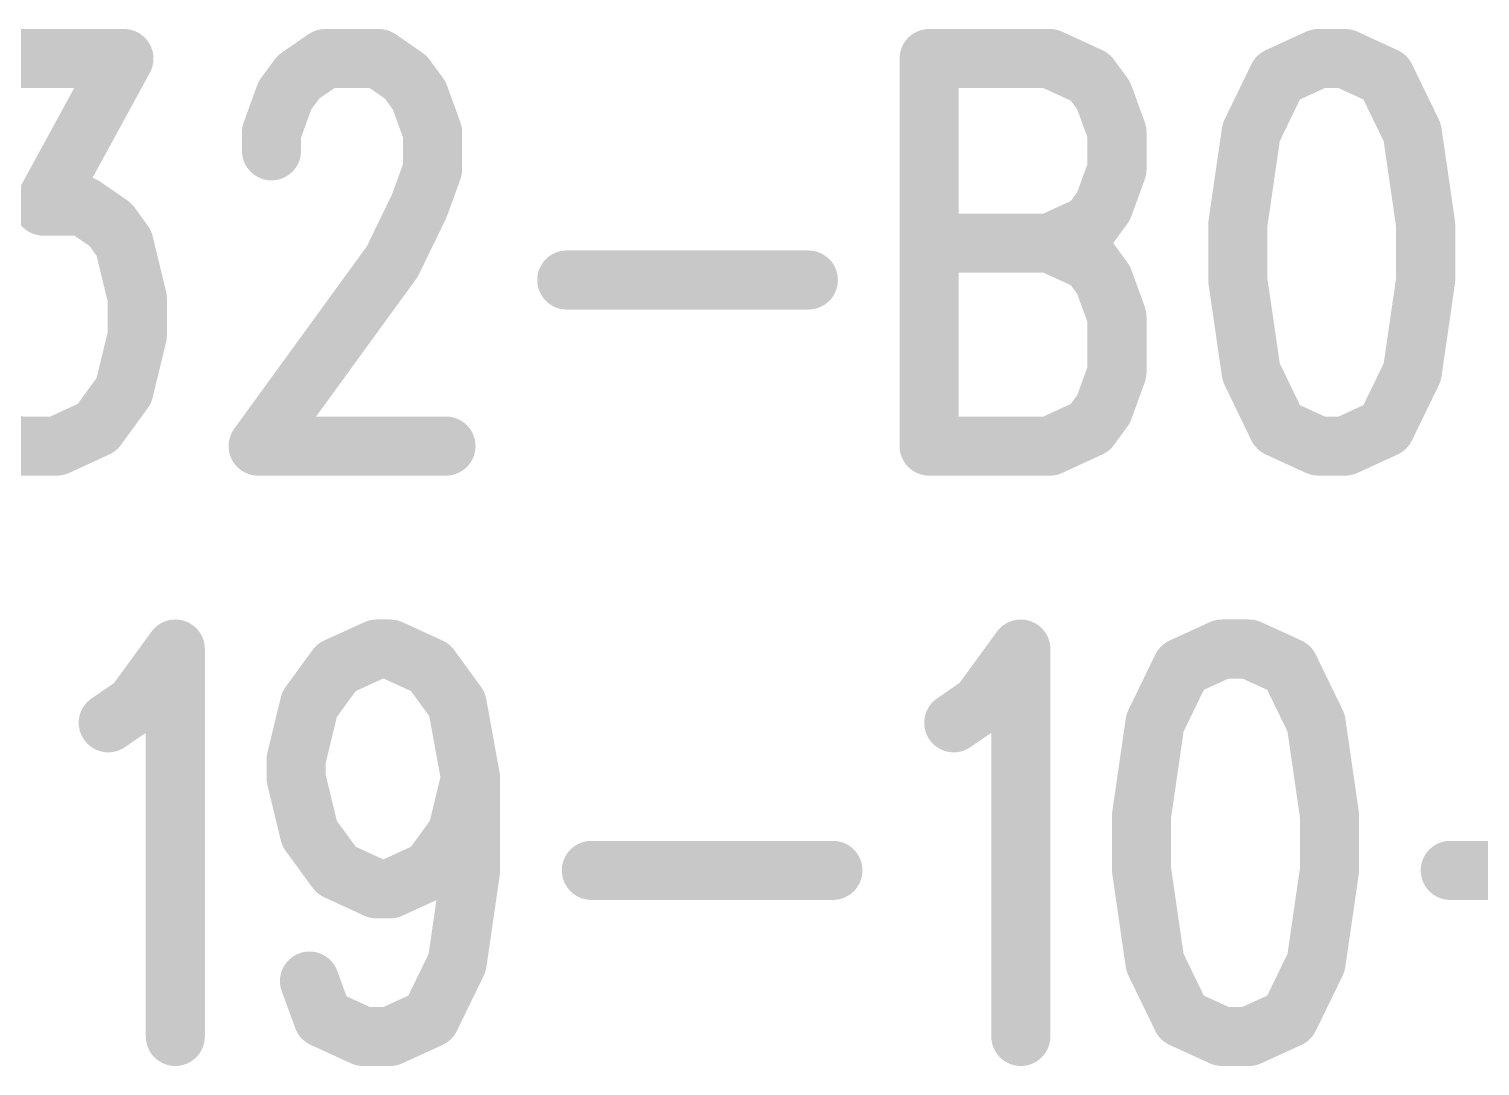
# Model space of a CAD drawing. Extents: x 100 to 144.1, y 92.5 to 144.1.
# Drawn here: x 127.701 to 131.387, y 126.089 to 128.724 of the extents above; entities that cross this region are included whole.
import ezdxf

# ---------------------------------------------------------------- set-up
doc = ezdxf.new("R2010")
doc.units = 0
doc.layers.get('0').update_dxf_attribs({"linetype": 'CONTINUOUS'})
doc.layers.add('SILK-TOP_PHO', color=5, linetype='CONTINUOUS')

# ---------------------------------------------------------------- blocks, each defined once
blk = doc.blocks.new('ROUND_61')
at = {"const_width": 0.075056}
blk.add_lwpolyline([(-0.037528, 0, 1), (0.037528, 0, 1)], format="xyb", close=True, dxfattribs=at)

msp = doc.modelspace()

# ---------------------------------------------------------------- linework, layer by layer
at = {"layer": 'SILK-TOP_PHO', "const_width": 0.150114}
for points in [[(127.566928, 128.64846), (127.942086, 128.64846)], [(127.942086, 128.64846), (127.737616, 128.273556)], [(128.385316, 128.60147), (128.453388, 128.64846)], [(128.453388, 128.64846), (128.589786, 128.64846)], [(128.589786, 128.64846), (128.657858, 128.60147)], [(129.987548, 128.64846), (129.987548, 127.663956)], [(129.987548, 128.64846), (130.29438, 128.64846)], [(130.29438, 128.64846), (130.396488, 128.60147)], [(130.976116, 128.64846), (130.873754, 128.60147)], [(131.044442, 128.64846), (130.976116, 128.64846)], [(131.14655, 128.60147), (131.044442, 128.64846)], [(128.351026, 128.554734), (128.385316, 128.60147)], [(128.657858, 128.60147), (128.692148, 128.554734)], [(130.396488, 128.60147), (130.430778, 128.554734)], [(130.873754, 128.60147), (130.805682, 128.461008)], [(131.214876, 128.461008), (131.14655, 128.60147)], [(128.31699, 128.461008), (128.351026, 128.554734)], [(128.692148, 128.554734), (128.726184, 128.461008)], [(130.430778, 128.554734), (130.464814, 128.461008)], [(128.31699, 128.414018), (128.31699, 128.461008)], [(128.726184, 128.461008), (128.726184, 128.367282)], [(130.464814, 128.461008), (130.464814, 128.367282)], [(130.805682, 128.461008), (130.771646, 128.226566)], [(131.248912, 128.226566), (131.214876, 128.461008)], [(128.726184, 128.367282), (128.692148, 128.273556)], [(130.464814, 128.367282), (130.430778, 128.273556)], [(127.737616, 128.273556), (127.839724, 128.273556)], [(127.839724, 128.273556), (127.90805, 128.226566)], [(128.692148, 128.273556), (128.623822, 128.13284)], [(130.430778, 128.273556), (130.396488, 128.226566)], [(127.90805, 128.226566), (127.942086, 128.179576)], [(130.396488, 128.226566), (130.29438, 128.179576)], [(130.771646, 128.226566), (130.771646, 128.08585)], [(131.248912, 128.08585), (131.248912, 128.226566)], [(127.942086, 128.179576), (127.976122, 128.039114)], [(129.987548, 128.179576), (130.29438, 128.179576)], [(130.29438, 128.179576), (130.396488, 128.13284)], [(128.623822, 128.13284), (128.282954, 127.663956)], [(130.396488, 128.13284), (130.430778, 128.08585)], [(129.067052, 128.08585), (129.680716, 128.08585)], [(130.430778, 128.08585), (130.464814, 127.992124)], [(130.771646, 128.08585), (130.805682, 127.851662)], [(131.214876, 127.851662), (131.248912, 128.08585)], [(127.976122, 128.039114), (127.976122, 127.945388)], [(130.464814, 127.992124), (130.464814, 127.851662)], [(127.976122, 127.945388), (127.942086, 127.804672)], [(130.464814, 127.851662), (130.430778, 127.757936)], [(130.805682, 127.851662), (130.873754, 127.710946)], [(131.14655, 127.710946), (131.214876, 127.851662)], [(127.942086, 127.804672), (127.87376, 127.710946)], [(130.430778, 127.757936), (130.396488, 127.710946)], [(127.66929, 127.663956), (127.566928, 127.710946)], [(127.87376, 127.710946), (127.771652, 127.663956)], [(130.396488, 127.710946), (130.29438, 127.663956)], [(130.873754, 127.710946), (130.976116, 127.663956)], [(131.044442, 127.663956), (131.14655, 127.710946)], [(127.771652, 127.663956), (127.66929, 127.663956)], [(128.282954, 127.663956), (128.76022, 127.663956)], [(130.29438, 127.663956), (129.987548, 127.663956)], [(130.976116, 127.663956), (131.044442, 127.663956)], [(127.970534, 127.007874), (128.072642, 127.148336)], [(128.072642, 127.148336), (128.072642, 126.164086)], [(128.481836, 127.1016), (128.584198, 127.148336)], [(128.584198, 127.148336), (128.618234, 127.148336)], [(128.618234, 127.148336), (128.720342, 127.1016)], [(130.118104, 127.007874), (130.220466, 127.148336)], [(130.220466, 127.148336), (130.220466, 126.164086)], [(130.731768, 127.148336), (130.62966, 127.1016)], [(130.800094, 127.148336), (130.731768, 127.148336)], [(130.902202, 127.1016), (130.800094, 127.148336)], [(128.41351, 127.007874), (128.481836, 127.1016)], [(128.720342, 127.1016), (128.788668, 127.007874)], [(130.62966, 127.1016), (130.561334, 126.960884)], [(130.970528, 126.960884), (130.902202, 127.1016)], [(127.902208, 126.960884), (127.970534, 127.007874)], [(128.379474, 126.867158), (128.41351, 127.007874)], [(128.788668, 127.007874), (128.822704, 126.820422)], [(130.050032, 126.960884), (130.118104, 127.007874)], [(130.561334, 126.960884), (130.527298, 126.726442)], [(131.004564, 126.726442), (130.970528, 126.960884)], [(128.379474, 126.820422), (128.379474, 126.867158)], [(128.41351, 126.679706), (128.379474, 126.820422)], [(128.822704, 126.820422), (128.788668, 126.679706)], [(128.822704, 126.820422), (128.822704, 126.58598)], [(130.527298, 126.726442), (130.527298, 126.58598)], [(131.004564, 126.58598), (131.004564, 126.726442)], [(128.481836, 126.58598), (128.41351, 126.679706)], [(128.788668, 126.679706), (128.720342, 126.58598)], [(128.584198, 126.53899), (128.481836, 126.58598)], [(128.720342, 126.58598), (128.618234, 126.53899)], [(128.822704, 126.58598), (128.788668, 126.351538)], [(129.129536, 126.58598), (129.7432, 126.58598)], [(130.527298, 126.58598), (130.561334, 126.351538)], [(130.970528, 126.351538), (131.004564, 126.58598)], [(131.311396, 126.58598), (131.92506, 126.58598)], [(128.618234, 126.53899), (128.584198, 126.53899)], [(128.788668, 126.351538), (128.720342, 126.210822)], [(130.561334, 126.351538), (130.62966, 126.210822)], [(130.902202, 126.210822), (130.970528, 126.351538)], [(128.4478, 126.210822), (128.41351, 126.304802)], [(128.549908, 126.164086), (128.4478, 126.210822)], [(128.720342, 126.210822), (128.618234, 126.164086)], [(130.62966, 126.210822), (130.731768, 126.164086)], [(130.800094, 126.164086), (130.902202, 126.210822)], [(128.618234, 126.164086), (128.549908, 126.164086)], [(130.731768, 126.164086), (130.800094, 126.164086)]]:
    msp.add_lwpolyline(points, dxfattribs=at)

# ---------------------------------------------------------------- block references
at = {"layer": 'SILK-TOP_PHO'}
for p in [(127.942086, 128.64846), (128.453388, 128.64846), (128.589786, 128.64846), (129.987548, 128.64846), (129.987548, 128.64846), (130.29438, 128.64846), (130.976116, 128.64846), (130.976116, 128.64846), (131.044442, 128.64846), (128.385316, 128.60147), (128.657858, 128.60147), (130.396488, 128.60147), (130.873754, 128.60147), (131.14655, 128.60147), (128.351026, 128.554734), (128.692148, 128.554734), (130.430778, 128.554734), (128.31699, 128.461008), (128.726184, 128.461008), (130.464814, 128.461008), (130.805682, 128.461008), (131.214876, 128.461008), (128.31699, 128.414018), (128.726184, 128.367282), (130.464814, 128.367282), (127.737616, 128.273556), (127.839724, 128.273556), (128.692148, 128.273556), (130.430778, 128.273556), (127.90805, 128.226566), (130.396488, 128.226566), (130.771646, 128.226566), (131.248912, 128.226566), (127.942086, 128.179576), (129.987548, 128.179576), (130.29438, 128.179576), (130.29438, 128.179576), (128.623822, 128.13284), (130.396488, 128.13284), (129.067052, 128.08585), (129.680716, 128.08585), (130.430778, 128.08585), (130.771646, 128.08585), (131.248912, 128.08585), (127.976122, 128.039114), (130.464814, 127.992124), (127.976122, 127.945388), (130.464814, 127.851662), (130.805682, 127.851662), (131.214876, 127.851662), (127.942086, 127.804672), (130.430778, 127.757936), (127.87376, 127.710946), (130.396488, 127.710946), (130.873754, 127.710946), (131.14655, 127.710946), (127.66929, 127.663956), (127.771652, 127.663956), (128.282954, 127.663956), (128.76022, 127.663956), (129.987548, 127.663956), (129.987548, 127.663956), (130.29438, 127.663956), (130.976116, 127.663956), (131.044442, 127.663956), (128.072642, 127.148336), (128.584198, 127.148336), (128.618234, 127.148336), (130.220466, 127.148336), (130.731768, 127.148336), (130.731768, 127.148336), (130.800094, 127.148336), (128.481836, 127.1016), (128.720342, 127.1016), (130.62966, 127.1016), (130.902202, 127.1016), (127.970534, 127.007874), (128.41351, 127.007874), (128.41351, 127.007874), (128.788668, 127.007874), (130.118104, 127.007874), (127.902208, 126.960884), (130.050032, 126.960884), (130.561334, 126.960884), (130.970528, 126.960884), (128.379474, 126.867158), (128.379474, 126.820422), (128.822704, 126.820422), (128.822704, 126.820422), (130.527298, 126.726442), (131.004564, 126.726442), (128.41351, 126.679706), (128.41351, 126.679706), (128.788668, 126.679706), (128.481836, 126.58598), (128.720342, 126.58598), (128.822704, 126.58598), (129.129536, 126.58598), (129.7432, 126.58598), (130.527298, 126.58598), (131.004564, 126.58598), (131.311396, 126.58598), (128.584198, 126.53899), (128.618234, 126.53899), (128.788668, 126.351538), (130.561334, 126.351538), (130.970528, 126.351538), (128.41351, 126.304802), (128.4478, 126.210822), (128.720342, 126.210822), (130.62966, 126.210822), (130.902202, 126.210822), (128.072642, 126.164086), (128.549908, 126.164086), (128.618234, 126.164086), (130.220466, 126.164086), (130.731768, 126.164086), (130.800094, 126.164086)]:
    msp.add_blockref('ROUND_61', p, dxfattribs=at)

doc.saveas('drawing.dxf')
